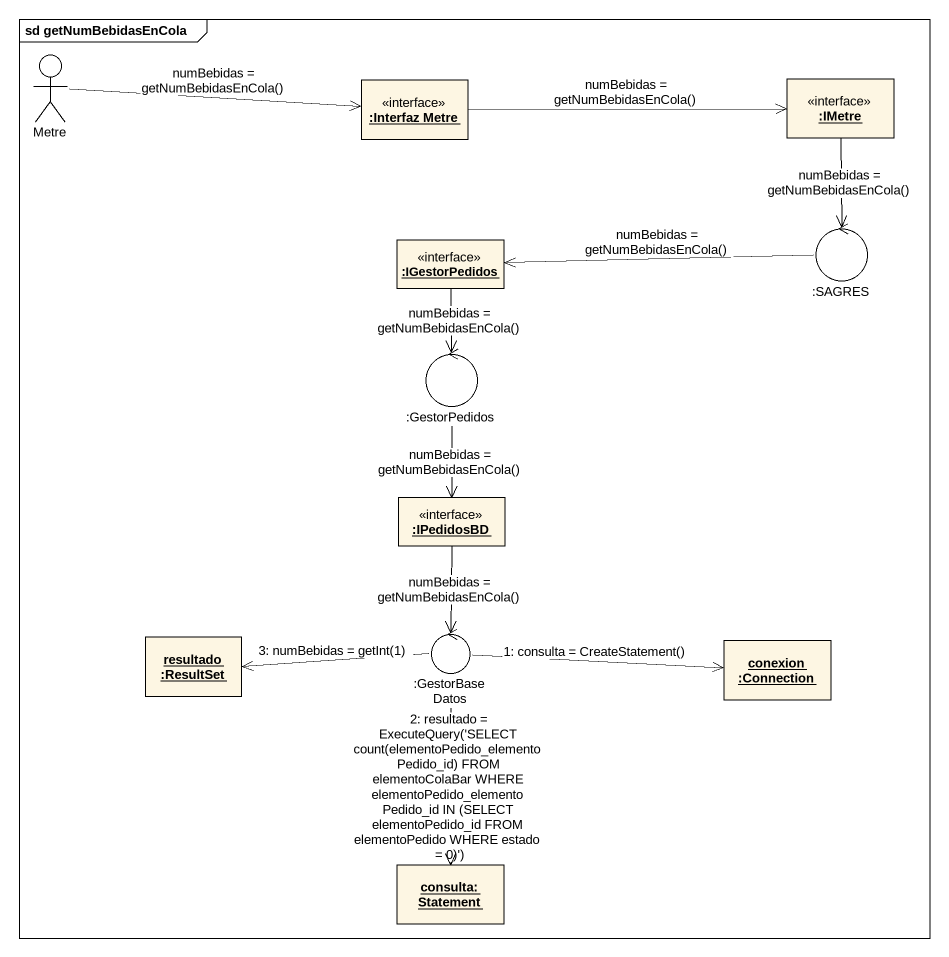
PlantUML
@startuml
mainframe sd getNumBebidasEnCola
allowmixing
hide circle
hide empty members
actor Metre
object ":Interfaz Metre" as Interfaz_Metre <<interface>>
object ":IMetre" as IMetre <<interface>>
control ":SAGRES" as SAGRES
object ":IGestorPedidos" as IGestorPedidos <<interface>>
control ":GestorPedidos" as GestorPedidos
object ":IPedidosBD" as IPedidosBD <<interface>>
object "resultado :ResultSet" as resultado_ResultSet
control ":GestorBaseDatos" as GestorBaseDatos
object "conexion :Connection" as conexion_Connection
object "consulta: Statement" as consulta_Statement
Metre -right-> Interfaz_Metre : numBebidas = getNumBebidasEnCola()
Interfaz_Metre -right-> IMetre : numBebidas = getNumBebidasEnCola()
IMetre --> SAGRES : numBebidas = getNumBebidasEnCola()
SAGRES -left-> IGestorPedidos : numBebidas = getNumBebidasEnCola()
IGestorPedidos --> GestorPedidos : numBebidas = getNumBebidasEnCola()
GestorPedidos --> IPedidosBD : numBebidas = getNumBebidasEnCola()
IPedidosBD --> GestorBaseDatos : numBebidas = getNumBebidasEnCola()
GestorBaseDatos -left-> resultado_ResultSet : 3: numBebidas = getInt(1)
GestorBaseDatos -right-> conexion_Connection : 1: consulta = CreateStatement()
GestorBaseDatos --> consulta_Statement : 2: resultado = ExecuteQuery('SELECT count(elementoPedido_elementoPedido_id) FROM elementoColaBar WHERE elementoPedido_elementoPedido_id IN (SELECT elementoPedido_id FROM elementoPedido WHERE estado = 0)')
@enduml
